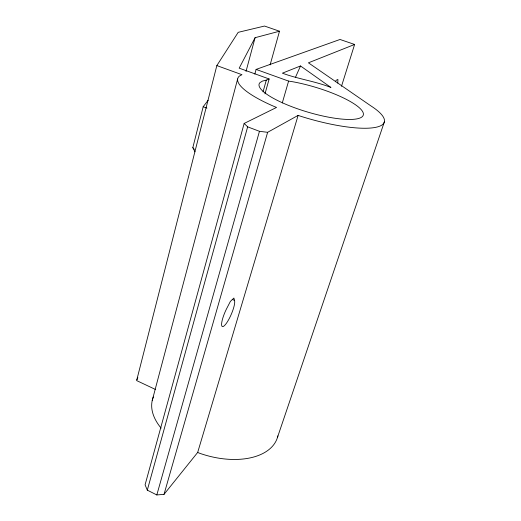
<?xml version="1.0" encoding="UTF-8"?>
<svg xmlns="http://www.w3.org/2000/svg" width="521" height="521" viewBox="0 0 521 521"><rect width="100%" height="100%" fill="white"/><g stroke="black" fill="none" stroke-linecap="round" stroke-linejoin="round"><path stroke-width="0.78" d="M194.997 151.845L192.829 147.625L203.19 106.72L208.12 100.299M270.112 64.904L279.497 31.221L264.518 26.05L238.195 32.328L216.84 65.587L136.619 380.577L155.427 389.447M152.23 400.499L237.641 78.984M246.023 71.429L255.082 37.701L279.497 31.221M254.821 74.119L256.104 69.417L340.018 39.472L354.612 44.461L341.476 86.33M216.84 65.587L241.939 74.685L239.289 76.157A76.45 18.333 16.6 0 0 274.424 106.584L276.553 107.43L244.147 123.457L145.085 484.817L147.306 490.15L156.821 494.95L164.024 494.344L197.674 452.443L298.123 115.382L300.415 116.17A76.45 18.333 16.6 0 0 373.831 127.665A76.45 18.333 16.6 0 0 370.646 105.724L308.425 62.82L354.612 44.461M147.306 490.15L247.651 126.844L244.147 123.457M263.033 91.852L266.309 80.11L269.155 78.977L264.987 93.858M156.821 494.95L259.458 131.312L267.625 132.314L298.123 115.382M164.024 494.344L267.625 132.314M282.284 102.95L288.601 81.1L292.626 81.725A54.334 13.005 16.6 0 1 362.564 111.487A54.334 13.005 16.6 0 1 310.757 112.966A54.334 13.005 16.6 0 1 259.933 82.657L262.415 81.107L266.309 80.11M277.504 437.308L384.381 121.816M136.919 379.829L137.831 377.569M295.57 77.082L300.513 65.965L330.946 87.469C315.185 81.217 298.207 79.094 282.395 73.168L300.513 65.965M255.082 37.701L239.191 68.16L269.155 78.977M335.387 81.751L336.136 80.319L337.908 79.426L337.816 82.084A10.342 2.156 -70 0 1 337.784 83.099M256.104 69.417L288.601 81.1M203.19 106.72L206.922 108.127M247.651 126.844L259.458 131.312M197.674 452.443L199.576 453.237A65.314 38.157 17.3 0 0 277.882 435.875M232.236 299.419L234.47 300.383A14.575 3.315 -66.5 0 1 229.592 317.914A14.575 3.315 -66.5 0 1 221.679 325.501A14.575 3.315 -66.5 0 1 227.43 307.13L230.386 301.399L233.903 298.058L234.47 300.383M192.829 147.625L194.313 149.371M161.106 428.125A65.314 38.157 17.3 0 1 153.343 396.969"/></g></svg>
